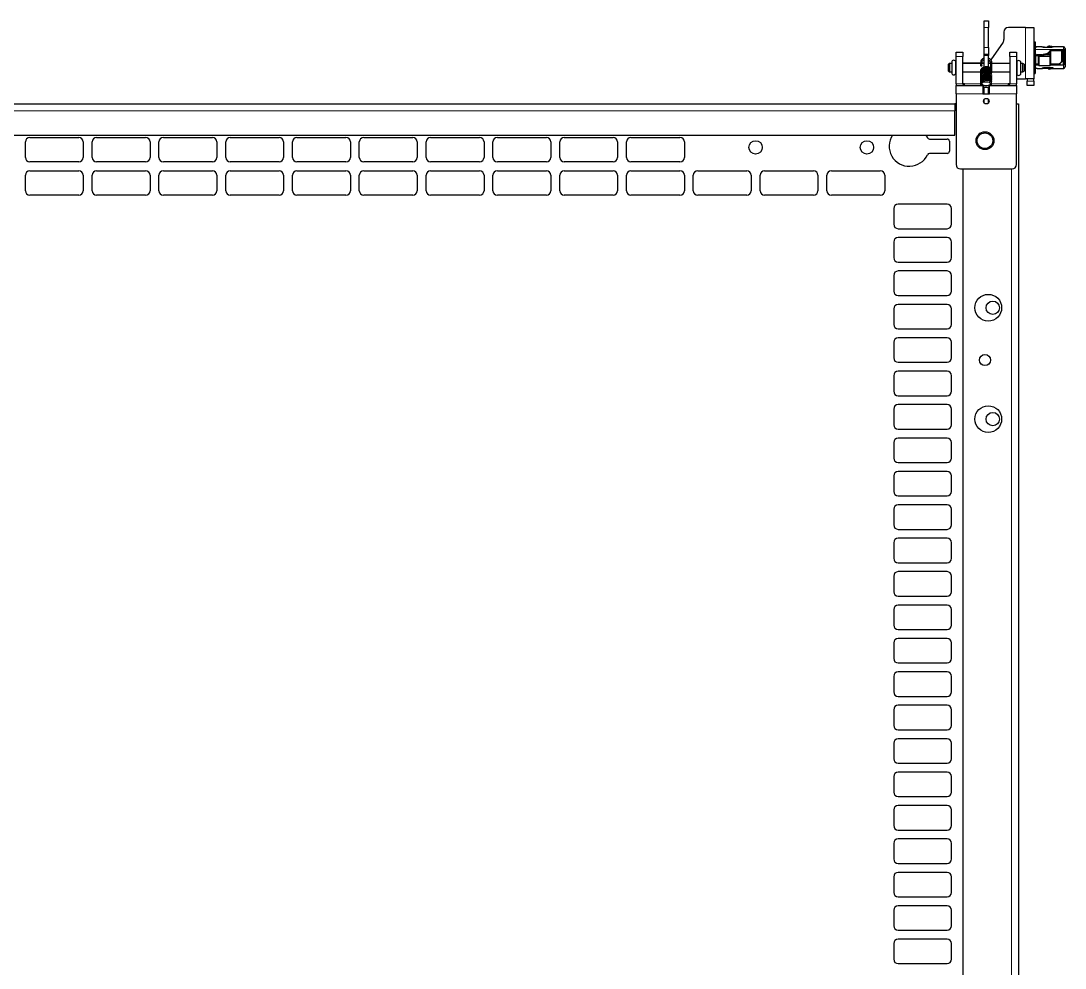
# Model space of a CAD drawing. Header units: millimetres. Extents: x -656 to 1253, y 650 to 1898.
# Drawn here: x 740.5 to 1209.5, y 1357.4 to 1782.7 of the extents above; entities that cross this region are included whole.
import ezdxf

# ---------------------------------------------------------------- set-up
doc = ezdxf.new("R2010")
doc.units = ezdxf.units.MM

msp = doc.modelspace()

# ---------------------------------------------------------------- linework, layer by layer
at = {"color": 7, "linetype": 'Continuous', "lineweight": 25}
for p, q in [((1173.13, 1782.66), (1175.13, 1782.66)), ((1173.13, 1779.66), (1173.13, 1782.66)), ((1175.13, 1782.66), (1175.13, 1779.66)), ((1173.13, 1770.66), (1173.13, 1779.66)), ((1175.13, 1770.66), (1175.13, 1779.66)), ((1182.03, 1777.66), (1182.03, 1774.29)), ((1191.73, 1779.66), (1184.03, 1779.66)), ((1191.73, 1779.66), (1195.53, 1779.66)), ((1195.53, 1779.66), (1195.53, 1756.66)), ((1181.67, 1773.14), (1176.1, 1765.19)), ((1195.53, 1773.26), (1196.03, 1773.26)), ((1195.53, 1773.23), (1196.03, 1773.23)), ((1196.03, 1773.23), (1196.03, 1773.26)), ((1196.03, 1773.23), (1196.03, 1771.43)), ((1160.53, 1768.66), (1163.53, 1768.66)), ((1160.53, 1766.66), (1160.53, 1768.66)), ((1163.53, 1768.66), (1163.53, 1766.66)), ((1173.13, 1767.66), (1173.13, 1770.66)), ((1175.13, 1770.66), (1175.13, 1767.66)), ((1184.73, 1768.66), (1187.73, 1768.66)), ((1184.73, 1766.66), (1184.73, 1768.66)), ((1187.73, 1768.66), (1187.73, 1766.66)), ((1196.03, 1771.43), (1195.53, 1771.43)), ((1196.03, 1770.02), (1195.53, 1770.02)), ((1196.03, 1770.02), (1196.03, 1771.43)), ((1196.03, 1770.02), (1196.03, 1759.18)), ((1196.23, 1769.16), (1196.03, 1769.16)), ((1196.48, 1771.01), (1196.23, 1771.01)), ((1196.48, 1770.99), (1196.23, 1770.99)), ((1196.23, 1767.92), (1196.23, 1769.76)), ((1197, 1771.01), (1196.5, 1771.01)), ((1199.13, 1771.01), (1197, 1771.01)), ((1199.16, 1771.01), (1199.13, 1771.01)), ((1199.13, 1771.01), (1199.13, 1771)), ((1199.13, 1771), (1199.16, 1771)), ((1200.33, 1770.9), (1201.52, 1770.9)), ((1200.33, 1770.79), (1203.63, 1770.79)), ((1202.07, 1768.42), (1203.23, 1769.76)), ((1203.23, 1769.39), (1202.07, 1768.05)), ((1202.81, 1767.52), (1202.81, 1768.91)), ((1202.93, 1769.07), (1202.93, 1767.35)), ((1208.03, 1769.16), (1203.03, 1769.16)), ((1203.19, 1771.16), (1203.04, 1771.18)), ((1203.23, 1769.39), (1203.23, 1769.76)), ((1203.23, 1769.76), (1208.83, 1769.76)), ((1208.83, 1769.39), (1203.23, 1769.39)), ((1208.83, 1771.01), (1204.13, 1771.01)), ((1204.13, 1770.98), (1204.13, 1771.01)), ((1204.13, 1770.98), (1204.13, 1770.92)), ((1208.53, 1768.66), (1208.03, 1769.16)), ((1208.03, 1764.52), (1208.03, 1769.16)), ((1208.53, 1768.66), (1208.53, 1764.86)), ((1208.83, 1768.79), (1208.83, 1768.18)), ((1209.03, 1769.96), (1209.53, 1769.96)), ((1209.03, 1765.8), (1209.03, 1769.96)), ((1209.53, 1770.31), (1209.53, 1769.96)), ((1209.53, 1769.96), (1209.53, 1765.8)), ((1157.58, 1763.56), (1157.08, 1763.27)), ((1158.59, 1763.56), (1157.58, 1763.56)), ((1157.58, 1763.56), (1157.58, 1759.76)), ((1158.59, 1764.07), (1158.59, 1759.37)), ((1160.49, 1759.37), (1160.49, 1764.07)), ((1160.53, 1763.56), (1160.49, 1763.56)), ((1160.53, 1754.46), (1160.53, 1766.66)), ((1163.53, 1754.46), (1163.53, 1766.66)), ((1171.6, 1763.66), (1163.53, 1763.66)), ((1171.6, 1763.56), (1163.53, 1763.56)), ((1171.6, 1764.14), (1171.59, 1762.57)), ((1172.19, 1762.56), (1172.2, 1764.13)), ((1173.13, 1763.66), (1172.2, 1763.66)), ((1173.13, 1763.56), (1172.2, 1763.56)), ((1173.13, 1767.66), (1175.13, 1767.66)), ((1173.13, 1767.16), (1173.13, 1767.66)), ((1173.13, 1761.9), (1173.13, 1767.16)), ((1175.13, 1767.66), (1175.13, 1767.16)), ((1175.13, 1761.94), (1175.13, 1767.16)), ((1175.99, 1763.56), (1175.13, 1763.56)), ((1175.74, 1764.68), (1175.62, 1764.51)), ((1176, 1764), (1175.98, 1761.49)), ((1176.57, 1760.61), (1176.6, 1763.99)), ((1184.73, 1763.56), (1176.59, 1763.56)), ((1184.73, 1766.66), (1184.73, 1754.46)), ((1187.73, 1766.66), (1187.73, 1754.46)), ((1187.78, 1763.56), (1187.73, 1763.56)), ((1187.78, 1763.86), (1187.78, 1759.16)), ((1189.68, 1759.16), (1189.68, 1763.86)), ((1190.58, 1763.56), (1189.68, 1763.56)), ((1191.08, 1763.27), (1190.58, 1763.56)), ((1190.58, 1759.76), (1190.58, 1763.56)), ((1196.03, 1767.08), (1196.33, 1767.1)), ((1196.23, 1767.55), (1196.23, 1767.92)), ((1196.5, 1767.17), (1196.33, 1767.13)), ((1196.33, 1763.25), (1196.33, 1767.13)), ((1199.13, 1767.42), (1196.98, 1767.42)), ((1196.98, 1767.05), (1197.53, 1767.05)), ((1197.53, 1767.06), (1197.73, 1767.16)), ((1197.53, 1766.78), (1197.53, 1767.06)), ((1197.53, 1766.78), (1197.73, 1766.87)), ((1197.53, 1762.8), (1197.53, 1766.78)), ((1197.73, 1767.16), (1197.73, 1766.87)), ((1197.73, 1767.16), (1199.13, 1767.16)), ((1197.73, 1766.87), (1197.73, 1762.67)), ((1197.73, 1766.87), (1202.81, 1766.87)), ((1199.32, 1767.17), (1200.16, 1767.22)), ((1201.22, 1767.52), (1202.81, 1767.52)), ((1202.81, 1766.87), (1202.81, 1767.52)), ((1202.81, 1767.52), (1202.93, 1767.35)), ((1202.81, 1762.67), (1202.81, 1766.87)), ((1202.81, 1766.87), (1202.93, 1766.71)), ((1202.93, 1767.35), (1202.93, 1766.71)), ((1202.93, 1766.71), (1202.93, 1762.89)), ((1208.83, 1767.43), (1208.33, 1767.43)), ((1208.33, 1764.88), (1208.33, 1764.74)), ((1208.83, 1764.88), (1208.33, 1764.88)), ((1208.33, 1764.74), (1208.83, 1764.74)), ((1208.83, 1764.74), (1208.83, 1764.88)), ((1208.83, 1763.25), (1208.83, 1763.9)), ((1209.03, 1765.8), (1209.53, 1765.8)), ((1209.03, 1765), (1209.03, 1765.8)), ((1209.03, 1765), (1209.53, 1765)), ((1209.03, 1763.38), (1209.03, 1765)), ((1209.53, 1765.8), (1209.53, 1765)), ((1209.53, 1765), (1209.53, 1763.38)), ((1157.08, 1760.05), (1157.08, 1763.27)), ((1157.08, 1760.05), (1157.58, 1759.76)), ((1157.58, 1759.76), (1158.59, 1759.76)), ((1160.49, 1759.76), (1160.53, 1759.76)), ((1163.53, 1759.76), (1171.61, 1759.76)), ((1176.53, 1758.72), (1176.53, 1759.29)), ((1176.59, 1760.42), (1176.54, 1760.83)), ((1176.54, 1759.76), (1184.73, 1759.76)), ((1176.58, 1760.36), (1176.59, 1760.42)), ((1187.73, 1759.76), (1187.78, 1759.76)), ((1189.68, 1759.76), (1190.58, 1759.76)), ((1190.58, 1759.76), (1191.08, 1760.05)), ((1191.08, 1763.27), (1191.08, 1760.05)), ((1195.53, 1759.18), (1196.03, 1759.18)), ((1195.53, 1759.08), (1196.03, 1759.08)), ((1195.53, 1759.06), (1196.03, 1759.06)), ((1196.03, 1759.18), (1196.03, 1759.08)), ((1196.03, 1759.08), (1196.03, 1759.06)), ((1197.53, 1763.25), (1196.23, 1763.25)), ((1196.23, 1762.91), (1197.53, 1762.91)), ((1196.48, 1761.39), (1196.23, 1761.39)), ((1196.48, 1761.32), (1196.23, 1761.32)), ((1196.48, 1761.31), (1196.23, 1761.31)), ((1197, 1761.31), (1199.13, 1761.31)), ((1197.03, 1761.32), (1197.03, 1761.31)), ((1197.53, 1762.8), (1197.73, 1762.67)), ((1197.73, 1762.67), (1202.81, 1762.67)), ((1199.13, 1761.36), (1199.13, 1761.31)), ((1200.33, 1761.69), (1203.63, 1761.69)), ((1200.33, 1761.52), (1201.36, 1761.52)), ((1200.33, 1761.42), (1201.53, 1761.42)), ((1201.24, 1761.69), (1201.2, 1761.63)), ((1201.2, 1761.63), (1201.2, 1761.63)), ((1202.06, 1761.13), (1201.6, 1761.38)), ((1202.81, 1762.67), (1202.93, 1762.89)), ((1206.83, 1763.25), (1202.93, 1763.25)), ((1202.93, 1762.91), (1206.83, 1762.91)), ((1204.13, 1761.52), (1204.13, 1761.42)), ((1204.13, 1761.31), (1204.13, 1761.42)), ((1204.13, 1761.31), (1208.83, 1761.31)), ((1206.83, 1763.25), (1206.83, 1762.91)), ((1206.83, 1762.91), (1208.83, 1762.91)), ((1209.53, 1763.38), (1209.03, 1763.38)), ((1209.53, 1763.38), (1209.53, 1762.01)), ((1164.33, 1754.46), (1163.53, 1754.46)), ((1164.33, 1753.66), (1164.33, 1754.46)), ((1171.64, 1754.68), (1171.53, 1754.27)), ((1171.53, 1754.27), (1171.53, 1754.21)), ((1172.13, 1754.23), (1172.19, 1754.44)), ((1172.13, 1754.17), (1172.13, 1754.23)), ((1172.36, 1757.79), (1172.23, 1757.98)), ((1183.93, 1754.46), (1183.93, 1753.66)), ((1184.73, 1754.46), (1183.93, 1754.46)), ((1187.73, 1756.66), (1191.73, 1756.66)), ((1195.53, 1756.66), (1191.73, 1756.66)), ((1192.53, 1756.66), (1192.53, 1755.66)), ((1192.53, 1753.66), (1192.53, 1755.66)), ((1195.53, 1755.66), (1195.53, 1756.66)), ((1195.53, 1755.66), (1195.53, 1753.66)), ((1160.53, 1753.66), (1172.63, 1753.66)), ((1160.53, 1749.86), (1160.53, 1753.66)), ((1160.53, 1749.86), (1160.53, 1718.16)), ((1172.63, 1753.66), (1172.63, 1749.86)), ((1173.13, 1750.66), (1172.63, 1750.66)), ((1172.63, 1749.86), (1175.63, 1749.86)), ((1173.13, 1749.86), (1173.13, 1753.04)), ((1175.13, 1749.86), (1175.13, 1753.02)), ((1175.63, 1750.66), (1175.13, 1750.66)), ((1175.63, 1753.66), (1187.73, 1753.66)), ((1175.63, 1749.86), (1175.63, 1753.66)), ((1187.73, 1753.66), (1187.73, 1749.86)), ((1187.73, 1718.16), (1187.73, 1749.86)), ((1195.53, 1753.66), (1192.53, 1753.66)), ((531.03, 1745.37), (1160.03, 1745.37)), ((1160.03, 1745.37), (1160.03, 1742.27)), ((1160.53, 1745.36), (1160.03, 1745.36)), ((1173.13, 1745.86), (1173.13, 1747.36)), ((1175.13, 1745.86), (1175.13, 1747.36)), ((1187.73, 1745.36), (1188.53, 1745.36)), ((1188.53, 1745.36), (1188.53, 862.36)), ((1160.03, 1731.37), (1160.03, 1742.27)), ((531.03, 1731.37), (1160.03, 1731.37)), ((1147.01, 1731.37), (1147.67, 1730.19)), ((742.53, 1721.36), (742.53, 1728.36)), ((744.53, 1730.36), (766.53, 1730.36)), ((768.53, 1728.36), (768.53, 1721.36)), ((772.53, 1721.36), (772.53, 1728.36)), ((774.53, 1730.36), (796.53, 1730.36)), ((798.53, 1728.36), (798.53, 1721.36)), ((802.53, 1721.36), (802.53, 1728.36)), ((804.53, 1730.36), (826.53, 1730.36)), ((828.53, 1728.36), (828.53, 1721.36)), ((832.53, 1721.36), (832.53, 1728.36)), ((834.53, 1730.36), (856.53, 1730.36)), ((858.53, 1728.36), (858.53, 1721.36)), ((862.53, 1721.36), (862.53, 1728.36)), ((864.53, 1730.36), (886.53, 1730.36)), ((888.53, 1728.36), (888.53, 1721.36)), ((892.53, 1721.36), (892.53, 1728.36)), ((894.53, 1730.36), (916.53, 1730.36)), ((918.53, 1728.36), (918.53, 1721.36)), ((922.53, 1721.36), (922.53, 1728.36)), ((924.53, 1730.36), (946.53, 1730.36)), ((948.53, 1728.36), (948.53, 1721.36)), ((952.53, 1721.36), (952.53, 1728.36)), ((954.53, 1730.36), (976.53, 1730.36)), ((978.53, 1728.36), (978.53, 1721.36)), ((982.53, 1721.36), (982.53, 1728.36)), ((984.53, 1730.36), (1006.53, 1730.36)), ((1008.53, 1728.36), (1008.53, 1721.36)), ((1012.53, 1721.36), (1012.53, 1728.36)), ((1014.53, 1730.36), (1036.53, 1730.36)), ((1038.53, 1728.36), (1038.53, 1721.36)), ((1148.58, 1729.62), (1156.53, 1729.62)), ((1157.53, 1728.62), (1157.53, 1724.12)), ((1156.53, 1723.12), (1148.58, 1723.12)), ((766.53, 1719.36), (744.53, 1719.36)), ((796.53, 1719.36), (774.53, 1719.36)), ((826.53, 1719.36), (804.53, 1719.36)), ((856.53, 1719.36), (834.53, 1719.36)), ((886.53, 1719.36), (864.53, 1719.36)), ((916.53, 1719.36), (894.53, 1719.36)), ((946.53, 1719.36), (924.53, 1719.36)), ((976.53, 1719.36), (954.53, 1719.36)), ((1006.53, 1719.36), (984.53, 1719.36)), ((1036.53, 1719.36), (1014.53, 1719.36)), ((742.53, 1706.36), (742.53, 1713.36)), ((744.53, 1715.36), (766.53, 1715.36)), ((768.53, 1713.36), (768.53, 1706.36)), ((772.53, 1706.36), (772.53, 1713.36)), ((774.53, 1715.36), (796.53, 1715.36)), ((798.53, 1713.36), (798.53, 1706.36)), ((802.53, 1706.36), (802.53, 1713.36)), ((804.53, 1715.36), (826.53, 1715.36)), ((828.53, 1713.36), (828.53, 1706.36)), ((832.53, 1706.36), (832.53, 1713.36)), ((834.53, 1715.36), (856.53, 1715.36)), ((858.53, 1713.36), (858.53, 1706.36)), ((862.53, 1706.36), (862.53, 1713.36)), ((864.53, 1715.36), (886.53, 1715.36)), ((888.53, 1713.36), (888.53, 1706.36)), ((892.53, 1706.36), (892.53, 1713.36)), ((894.53, 1715.36), (916.53, 1715.36)), ((918.53, 1713.36), (918.53, 1706.36)), ((922.53, 1706.36), (922.53, 1713.36)), ((924.53, 1715.36), (946.53, 1715.36)), ((948.53, 1713.36), (948.53, 1706.36)), ((952.53, 1706.36), (952.53, 1713.36)), ((954.53, 1715.36), (976.53, 1715.36)), ((978.53, 1713.36), (978.53, 1706.36)), ((982.53, 1706.36), (982.53, 1713.36)), ((984.53, 1715.36), (1006.53, 1715.36)), ((1008.53, 1713.36), (1008.53, 1706.36)), ((1012.53, 1706.36), (1012.53, 1713.36)), ((1014.53, 1715.36), (1036.53, 1715.36)), ((1038.53, 1713.36), (1038.53, 1706.36)), ((1042.53, 1706.36), (1042.53, 1713.36)), ((1044.53, 1715.36), (1066.53, 1715.36)), ((1068.53, 1713.36), (1068.53, 1706.36)), ((1072.53, 1706.36), (1072.53, 1713.36)), ((1074.53, 1715.36), (1096.53, 1715.36)), ((1098.53, 1713.36), (1098.53, 1706.36)), ((1102.53, 1706.36), (1102.53, 1713.36)), ((1104.53, 1715.36), (1126.53, 1715.36)), ((1128.53, 1713.36), (1128.53, 1706.36)), ((1162.53, 1716.16), (1185.73, 1716.16)), ((1163.53, 1716.16), (1163.53, 862.36)), ((766.53, 1704.36), (744.53, 1704.36)), ((796.53, 1704.36), (774.53, 1704.36)), ((826.53, 1704.36), (804.53, 1704.36)), ((856.53, 1704.36), (834.53, 1704.36)), ((886.53, 1704.36), (864.53, 1704.36)), ((916.53, 1704.36), (894.53, 1704.36)), ((946.53, 1704.36), (924.53, 1704.36)), ((976.53, 1704.36), (954.53, 1704.36)), ((1006.53, 1704.36), (984.53, 1704.36)), ((1036.53, 1704.36), (1014.53, 1704.36)), ((1066.53, 1704.36), (1044.53, 1704.36)), ((1096.53, 1704.36), (1074.53, 1704.36)), ((1126.53, 1704.36), (1104.53, 1704.36)), ((1132.53, 1698.36), (1132.53, 1691.36)), ((1156.53, 1700.36), (1134.53, 1700.36)), ((1158.53, 1691.36), (1158.53, 1698.36)), ((1134.53, 1689.36), (1156.53, 1689.36)), ((1156.53, 1685.36), (1134.53, 1685.36)), ((1132.53, 1683.36), (1132.53, 1676.36)), ((1158.53, 1676.36), (1158.53, 1683.36)), ((1134.53, 1674.36), (1156.53, 1674.36)), ((1156.53, 1670.36), (1134.53, 1670.36)), ((1132.53, 1668.36), (1132.53, 1661.36)), ((1158.53, 1661.36), (1158.53, 1668.36)), ((1134.53, 1659.36), (1156.53, 1659.36)), ((1132.53, 1653.36), (1132.53, 1646.36)), ((1156.53, 1655.36), (1134.53, 1655.36)), ((1158.53, 1646.36), (1158.53, 1653.36)), ((1134.53, 1644.36), (1156.53, 1644.36)), ((1132.53, 1638.36), (1132.53, 1631.36)), ((1156.53, 1640.36), (1134.53, 1640.36)), ((1158.53, 1631.36), (1158.53, 1638.36)), ((1134.53, 1629.36), (1156.53, 1629.36)), ((1132.53, 1623.36), (1132.53, 1616.36)), ((1156.53, 1625.36), (1134.53, 1625.36)), ((1158.53, 1616.36), (1158.53, 1623.36)), ((1134.53, 1614.36), (1156.53, 1614.36)), ((1156.53, 1610.36), (1134.53, 1610.36)), ((1132.53, 1608.36), (1132.53, 1601.36)), ((1158.53, 1601.36), (1158.53, 1608.36)), ((1134.53, 1599.36), (1156.53, 1599.36)), ((1156.53, 1595.36), (1134.53, 1595.36)), ((1132.53, 1593.36), (1132.53, 1586.36)), ((1158.53, 1586.36), (1158.53, 1593.36)), ((1134.53, 1584.36), (1156.53, 1584.36)), ((1132.53, 1578.36), (1132.53, 1571.36)), ((1156.53, 1580.36), (1134.53, 1580.36)), ((1158.53, 1571.36), (1158.53, 1578.36)), ((1134.53, 1569.36), (1156.53, 1569.36)), ((1132.53, 1563.36), (1132.53, 1556.36)), ((1156.53, 1565.36), (1134.53, 1565.36)), ((1158.53, 1556.36), (1158.53, 1563.36)), ((1134.53, 1554.36), (1156.53, 1554.36)), ((1132.53, 1548.36), (1132.53, 1541.36)), ((1156.53, 1550.36), (1134.53, 1550.36)), ((1158.53, 1541.36), (1158.53, 1548.36)), ((1134.53, 1539.36), (1156.53, 1539.36)), ((1156.53, 1535.36), (1134.53, 1535.36)), ((1132.53, 1533.36), (1132.53, 1526.36)), ((1158.53, 1526.36), (1158.53, 1533.36)), ((1134.53, 1524.36), (1156.53, 1524.36)), ((1156.53, 1520.36), (1134.53, 1520.36)), ((1132.53, 1518.36), (1132.53, 1511.36)), ((1158.53, 1511.36), (1158.53, 1518.36)), ((1134.53, 1509.36), (1156.53, 1509.36)), ((1132.53, 1503.36), (1132.53, 1496.36)), ((1156.53, 1505.36), (1134.53, 1505.36)), ((1158.53, 1496.36), (1158.53, 1503.36)), ((1134.53, 1494.36), (1156.53, 1494.36)), ((1132.53, 1488.36), (1132.53, 1481.36)), ((1156.53, 1490.36), (1134.53, 1490.36)), ((1158.53, 1481.36), (1158.53, 1488.36)), ((1134.53, 1479.36), (1156.53, 1479.36)), ((1132.53, 1473.36), (1132.53, 1466.36)), ((1156.53, 1475.36), (1134.53, 1475.36)), ((1158.53, 1466.36), (1158.53, 1473.36)), ((1134.53, 1464.36), (1156.53, 1464.36)), ((1156.53, 1460.36), (1134.53, 1460.36)), ((1132.53, 1458.36), (1132.53, 1451.36)), ((1158.53, 1451.36), (1158.53, 1458.36)), ((1134.53, 1449.36), (1156.53, 1449.36)), ((1156.53, 1445.36), (1134.53, 1445.36)), ((1132.53, 1443.36), (1132.53, 1436.36)), ((1158.53, 1436.36), (1158.53, 1443.36)), ((1134.53, 1434.36), (1156.53, 1434.36)), ((1132.53, 1428.36), (1132.53, 1421.36)), ((1156.53, 1430.36), (1134.53, 1430.36)), ((1158.53, 1421.36), (1158.53, 1428.36)), ((1134.53, 1419.36), (1156.53, 1419.36)), ((1132.53, 1413.36), (1132.53, 1406.36)), ((1156.53, 1415.36), (1134.53, 1415.36)), ((1158.53, 1406.36), (1158.53, 1413.36)), ((1134.53, 1404.36), (1156.53, 1404.36)), ((1132.53, 1398.36), (1132.53, 1391.36)), ((1156.53, 1400.36), (1134.53, 1400.36)), ((1158.53, 1391.36), (1158.53, 1398.36)), ((1134.53, 1389.36), (1156.53, 1389.36)), ((1156.53, 1385.36), (1134.53, 1385.36)), ((1132.53, 1383.36), (1132.53, 1376.36)), ((1158.53, 1376.36), (1158.53, 1383.36)), ((1134.53, 1374.36), (1156.53, 1374.36)), ((1156.53, 1370.36), (1134.53, 1370.36)), ((1132.53, 1368.36), (1132.53, 1361.36)), ((1158.53, 1361.36), (1158.53, 1368.36)), ((1134.53, 1359.36), (1156.53, 1359.36))]:
    msp.add_line(p, q, dxfattribs=at)
at = {"color": 8, "linetype": 'Continuous', "lineweight": 18}
for p, q in [((1175.13, 1779.66), (1173.13, 1779.66)), ((1191.73, 1779.66), (1191.73, 1756.66)), ((1173.13, 1770.66), (1175.13, 1770.66)), ((1196.23, 1770.99), (1196.23, 1769.76)), ((1196.23, 1769.76), (1203.23, 1769.76)), ((1196.48, 1770.99), (1196.48, 1771.01)), ((1200.33, 1770.9), (1200.33, 1770.79)), ((1201.6, 1770.94), (1201.68, 1770.79)), ((1202.07, 1768.05), (1202.07, 1768.42)), ((1208.83, 1769.07), (1208.12, 1769.07)), ((1208.83, 1769.76), (1208.83, 1771.01)), ((1208.83, 1769.07), (1208.83, 1769.39)), ((1163.53, 1766.66), (1160.53, 1766.66)), ((1175.13, 1767.16), (1173.13, 1767.16)), ((1187.73, 1766.66), (1184.73, 1766.66)), ((1196.98, 1767.42), (1196.98, 1767.05)), ((1199.13, 1767.16), (1199.13, 1767.42)), ((1199.32, 1767.43), (1199.32, 1767.17)), ((1176.09, 1760.27), (1176.13, 1760.24)), ((1196.23, 1762.91), (1196.23, 1761.39)), ((1196.23, 1761.32), (1196.23, 1761.31)), ((1196.48, 1761.32), (1196.48, 1761.39)), ((1200.33, 1761.69), (1200.33, 1761.52)), ((1208.83, 1761.31), (1208.83, 1762.91)), ((1163.53, 1754.46), (1160.53, 1754.46)), ((1171.56, 1754.46), (1164.33, 1754.46)), ((1183.93, 1754.46), (1176.53, 1754.46)), ((1184.73, 1754.46), (1187.73, 1754.46)), ((1192.53, 1755.66), (1195.53, 1755.66)), ((1172.63, 1749.86), (1160.53, 1749.86)), ((1171.82, 1753.67), (1171.92, 1753.66)), ((1187.73, 1749.86), (1175.63, 1749.86)), ((531.03, 1742.27), (1160.03, 1742.27)), ((1185.43, 1716.16), (1185.43, 862.36))]:
    msp.add_line(p, q, dxfattribs=at)
at = {"color": 7, "linetype": 'Continuous', "lineweight": 25, "flags": 128}
for points in [[(1196.03, 1769.41), (1196.09, 1769.4), (1196.23, 1769.39)], [(1208.83, 1769.76), (1208.96, 1769.75), (1209.03, 1769.74)], [(1209.03, 1768.67), (1209.02, 1768.69), (1209.01, 1768.72), (1208.99, 1768.74), (1208.97, 1768.76), (1208.94, 1768.77), (1208.9, 1768.78), (1208.87, 1768.79), (1208.83, 1768.79)], [(1209.03, 1763.64), (1209.02, 1763.62), (1209.01, 1763.6), (1208.99, 1763.58), (1208.97, 1763.56), (1208.94, 1763.54), (1208.9, 1763.53), (1208.87, 1763.52), (1208.83, 1763.52)], [(1171.9, 1762.75), (1172.02, 1762.74), (1172.11, 1762.69), (1172.17, 1762.63), (1172.19, 1762.56), (1172.16, 1762.49), (1172.09, 1762.43), (1171.99, 1762.39), (1171.88, 1762.38), (1171.76, 1762.4), (1171.67, 1762.44), (1171.61, 1762.51), (1171.59, 1762.58), (1171.62, 1762.65), (1171.69, 1762.71), (1171.79, 1762.74), (1171.9, 1762.75)], [(1196.03, 1763.23), (1196.09, 1763.24), (1196.23, 1763.25)], [(1160.53, 1754.46), (1160.6, 1753.72), (1160.61, 1753.66)], [(1176.47, 1755.16), (1176.54, 1755.49), (1176.32, 1756.08), (1175.87, 1756.5), (1175.42, 1756.74), (1174.79, 1756.91), (1173.86, 1756.94), (1173.27, 1756.81), (1172.63, 1756.5), (1172.33, 1756.25), (1172.12, 1755.93), (1172.05, 1755.59), (1172.09, 1755.35), (1172.09, 1755.35)], [(1172.39, 1755.05), (1172.79, 1755.13), (1173.16, 1755.22), (1173.49, 1755.29), (1174.15, 1755.36), (1174.83, 1755.28), (1175.35, 1755.1), (1175.69, 1754.88), (1175.9, 1754.59), (1175.91, 1754.24), (1175.73, 1753.97), (1175.46, 1753.77), (1175, 1753.58), (1174.3, 1753.47), (1173.66, 1753.51), (1173.1, 1753.66), (1172.75, 1753.82), (1172.4, 1754.08), (1172.16, 1754.48), (1172.16, 1754.48)], [(1174.15, 1758.42), (1174.15, 1758.47), (1174.15, 1758.53)], [(1187.64, 1753.66), (1187.65, 1753.72), (1187.73, 1754.46)]]:
    msp.add_lwpolyline(points, dxfattribs=at)
at = {"color": 8, "linetype": 'Continuous', "lineweight": 18, "flags": 128}
for points in [[(1171.6, 1764.14), (1171.6, 1764.15), (1171.63, 1764.22), (1171.7, 1764.27), (1171.8, 1764.31), (1171.92, 1764.32)], [(1171.92, 1764.32), (1172.03, 1764.3), (1172.12, 1764.26), (1172.18, 1764.2), (1172.2, 1764.13)], [(1176.31, 1764.18), (1176.2, 1764.17), (1176.1, 1764.13), (1176.03, 1764.07), (1176, 1764), (1176, 1764)], [(1176.6, 1763.99), (1176.58, 1764.05), (1176.52, 1764.12), (1176.43, 1764.16), (1176.31, 1764.18)], [(1171.67, 1753.66), (1171.7, 1753.66), (1171.82, 1753.67)]]:
    msp.add_lwpolyline(points, dxfattribs=at)
at = {"color": 7, "linetype": 'Continuous', "lineweight": 25}
for centre, radius in [((1174.13, 1746.61), 1.25), ((1173.53, 1728.86), 4), ((1173.53, 1728.86), 3.5), ((1070.53, 1725.87), 3), ((1120.53, 1725.87), 3), ((1175.03, 1653.86), 6), ((1177.03, 1653.86), 3), ((1173.53, 1630.36), 2.5), ((1175.03, 1603.86), 6), ((1177.03, 1603.86), 3)]:
    msp.add_circle(centre, radius, dxfattribs=at)
for centre, radius, start, end in [((1184.03, 1777.66), 2, 90, 180), ((1180.03, 1774.29), 2, 325.008, 0), ((1196.23, 1771.21), 0.2, 180.0002, 270.0002), ((1196.23, 1771.19), 0.2, 180.0893, 270.0891), ((1196.21, 1769.94), 0.18, 189.6369, 277.1443), ((1208.83, 1770.31), 0.7, 0, 90), ((1208.85, 1769.21), 0.18, 9.6369, 97.1443), ((1208.86, 1768.89), 0.177, 13.4486, 98.9562), ((1159.54, 1764.07), 0.95, 0, 180), ((1173.99, 1765.66), 2, 304.796, 325.008), ((1188.73, 1763.86), 0.95, 0, 180), ((1196.87, 1768.07), 0.665, 193.4486, 278.9562), ((1196.87, 1767.7), 0.665, 193.4486, 278.9562), ((1199.13, 1768.52), 1.1, 269.9618, 280.1433), ((1159.54, 1759.37), 0.95, 180, 0), ((1188.73, 1759.16), 0.95, 180, 0), ((1196.2, 1762.74), 0.177, 81.0438, 166.5514), ((1196.23, 1761.19), 0.198, 89.5221, 179.514), ((1196.23, 1761.12), 0.2, 89.9109, 179.9107), ((1196.23, 1761.11), 0.2, 89.9998, 179.9998), ((1208.86, 1763.42), 0.177, 261.0438, 346.5514), ((1208.92, 1763.52), 0.62, 261.0438, 346.5514), ((1208.83, 1762.01), 0.7, 270, 0), ((1164.33, 1754.46), 0.8, 180, 270), ((1183.93, 1754.46), 0.8, 270, 0), ((1139.53, 1726.37), 9, 146.251, 334.8493), ((744.53, 1728.36), 2, 90, 180), ((766.53, 1728.36), 2, 0, 90), ((774.53, 1728.36), 2, 90, 180), ((796.53, 1728.36), 2, 0, 90), ((804.53, 1728.36), 2, 90, 180), ((826.53, 1728.36), 2, 0, 90), ((834.53, 1728.36), 2, 90, 180), ((856.53, 1728.36), 2, 0, 90), ((864.53, 1728.36), 2, 90, 180), ((886.53, 1728.36), 2, 0, 90), ((894.53, 1728.36), 2, 90, 180), ((916.53, 1728.36), 2, 0, 90), ((924.53, 1728.36), 2, 90, 180), ((946.53, 1728.36), 2, 0, 90), ((954.53, 1728.36), 2, 90, 180), ((976.53, 1728.36), 2, 0, 90), ((984.53, 1728.36), 2, 90, 180), ((1006.53, 1728.36), 2, 0, 90), ((1014.53, 1728.36), 2, 90, 180), ((1036.53, 1728.36), 2, 0, 90), ((1148.58, 1730.62), 1, 205.1507, 270), ((1156.53, 1728.62), 1, 0, 90), ((744.53, 1721.36), 2, 180, 270), ((766.53, 1721.36), 2, 270, 0), ((774.53, 1721.36), 2, 180, 270), ((796.53, 1721.36), 2, 270, 0), ((804.53, 1721.36), 2, 180, 270), ((826.53, 1721.36), 2, 270, 0), ((834.53, 1721.36), 2, 180, 270), ((856.53, 1721.36), 2, 270, 0), ((864.53, 1721.36), 2, 180, 270), ((886.53, 1721.36), 2, 270, 0), ((894.53, 1721.36), 2, 180, 270), ((916.53, 1721.36), 2, 270, 0), ((924.53, 1721.36), 2, 180, 270), ((946.53, 1721.36), 2, 270, 0), ((954.53, 1721.36), 2, 180, 270), ((976.53, 1721.36), 2, 270, 0), ((984.53, 1721.36), 2, 180, 270), ((1006.53, 1721.36), 2, 270, 0), ((1014.53, 1721.36), 2, 180, 270), ((1036.53, 1721.36), 2, 270, 0), ((1148.58, 1722.12), 1, 90, 154.8493), ((1156.53, 1724.12), 1, 270, 0), ((1162.53, 1718.16), 2, 180, 270), ((1185.73, 1718.16), 2, 270, 360), ((744.53, 1713.36), 2, 90, 180), ((766.53, 1713.36), 2, 360, 90), ((774.53, 1713.36), 2, 90, 180), ((796.53, 1713.36), 2, 0, 90), ((804.53, 1713.36), 2, 90, 180), ((826.53, 1713.36), 2, 0, 90), ((834.53, 1713.36), 2, 90, 180), ((856.53, 1713.36), 2, 0, 90), ((864.53, 1713.36), 2, 90, 180), ((886.53, 1713.36), 2, 0, 90), ((894.53, 1713.36), 2, 90, 180), ((916.53, 1713.36), 2, 0, 90), ((924.53, 1713.36), 2, 90, 180), ((946.53, 1713.36), 2, 0, 90), ((954.53, 1713.36), 2, 90, 180), ((976.53, 1713.36), 2, 0, 90), ((984.53, 1713.36), 2, 90, 180), ((1006.53, 1713.36), 2, 0, 90), ((1014.53, 1713.36), 2, 90, 180), ((1036.53, 1713.36), 2, 0, 90), ((1044.53, 1713.36), 2, 90, 180), ((1066.53, 1713.36), 2, 0, 90), ((1074.53, 1713.36), 2, 90, 180), ((1096.53, 1713.36), 2, 0, 90), ((1104.53, 1713.36), 2, 90, 180), ((1126.53, 1713.36), 2, 0, 90), ((744.53, 1706.36), 2, 180, 270), ((766.53, 1706.36), 2, 270, 0), ((774.53, 1706.36), 2, 180, 270), ((796.53, 1706.36), 2, 270, 0), ((804.53, 1706.36), 2, 180, 270), ((826.53, 1706.36), 2, 270, 0), ((834.53, 1706.36), 2, 180, 270), ((856.53, 1706.36), 2, 270, 0), ((864.53, 1706.36), 2, 180, 270), ((886.53, 1706.36), 2, 270, 0), ((894.53, 1706.36), 2, 180, 270), ((916.53, 1706.36), 2, 270, 0), ((924.53, 1706.36), 2, 180, 270), ((946.53, 1706.36), 2, 270, 0), ((954.53, 1706.36), 2, 180, 270), ((976.53, 1706.36), 2, 270, 0), ((984.53, 1706.36), 2, 180, 270), ((1006.53, 1706.36), 2, 270, 0), ((1014.53, 1706.36), 2, 180, 270), ((1036.53, 1706.36), 2, 270, 0), ((1044.53, 1706.36), 2, 180, 270), ((1066.53, 1706.36), 2, 270, 0), ((1074.53, 1706.36), 2, 180, 270), ((1096.53, 1706.36), 2, 270, 0), ((1104.53, 1706.36), 2, 180, 270), ((1126.53, 1706.36), 2, 270, 0), ((1134.53, 1698.36), 2, 90, 180), ((1156.53, 1698.36), 2, 0, 90), ((1134.53, 1691.36), 2, 180, 270), ((1156.53, 1691.36), 2, 270, 0), ((1134.53, 1683.36), 2, 90, 180), ((1156.53, 1683.36), 2, 0, 90), ((1134.53, 1676.36), 2, 180, 270), ((1156.53, 1676.36), 2, 270, 0), ((1134.53, 1668.36), 2, 90, 180), ((1156.53, 1668.36), 2, 0, 90), ((1134.53, 1661.36), 2, 180, 270), ((1156.53, 1661.36), 2, 270, 0), ((1134.53, 1653.36), 2, 90, 180), ((1156.53, 1653.36), 2, 0, 90), ((1134.53, 1646.36), 2, 180, 270), ((1156.53, 1646.36), 2, 270, 0), ((1134.53, 1638.36), 2, 90, 180), ((1156.53, 1638.36), 2, 0, 90), ((1134.53, 1631.36), 2, 180, 270), ((1156.53, 1631.36), 2, 270, 0), ((1134.53, 1623.36), 2, 90, 180), ((1156.53, 1623.36), 2, 0, 90), ((1134.53, 1616.36), 2, 180, 270), ((1156.53, 1616.36), 2, 270, 0), ((1134.53, 1608.36), 2, 90, 180), ((1156.53, 1608.36), 2, 0, 90), ((1134.53, 1601.36), 2, 180, 270), ((1156.53, 1601.36), 2, 270, 0), ((1134.53, 1593.36), 2, 90, 180), ((1156.53, 1593.36), 2, 0, 90), ((1134.53, 1586.36), 2, 180, 270), ((1156.53, 1586.36), 2, 270, 0), ((1134.53, 1578.36), 2, 90, 180), ((1156.53, 1578.36), 2, 0, 90), ((1134.53, 1571.36), 2, 180, 270), ((1156.53, 1571.36), 2, 270, 0), ((1134.53, 1563.36), 2, 90, 180), ((1156.53, 1563.36), 2, 0, 90), ((1134.53, 1556.36), 2, 180, 270), ((1156.53, 1556.36), 2, 270, 0), ((1134.53, 1548.36), 2, 90, 180), ((1156.53, 1548.36), 2, 0, 90), ((1134.53, 1541.36), 2, 180, 270), ((1156.53, 1541.36), 2, 270, 0), ((1134.53, 1533.36), 2, 90, 180), ((1156.53, 1533.36), 2, 0, 90), ((1134.53, 1526.36), 2, 180, 270), ((1156.53, 1526.36), 2, 270, 0), ((1134.53, 1518.36), 2, 90, 180), ((1156.53, 1518.36), 2, 0, 90), ((1134.53, 1511.36), 2, 180, 270), ((1156.53, 1511.36), 2, 270, 0), ((1134.53, 1503.36), 2, 90, 180), ((1156.53, 1503.36), 2, 0, 90), ((1134.53, 1496.36), 2, 180, 270), ((1156.53, 1496.36), 2, 270, 0), ((1134.53, 1488.36), 2, 90, 180), ((1156.53, 1488.36), 2, 0, 90), ((1134.53, 1481.36), 2, 180, 270), ((1156.53, 1481.36), 2, 270, 0), ((1134.53, 1473.36), 2, 90, 180), ((1156.53, 1473.36), 2, 0, 90), ((1134.53, 1466.36), 2, 180, 270), ((1156.53, 1466.36), 2, 270, 0), ((1134.53, 1458.36), 2, 90, 180), ((1156.53, 1458.36), 2, 0, 90), ((1134.53, 1451.36), 2, 180, 270), ((1156.53, 1451.36), 2, 270, 0), ((1134.53, 1443.36), 2, 90, 180), ((1156.53, 1443.36), 2, 0, 90), ((1134.53, 1436.36), 2, 180, 270), ((1156.53, 1436.36), 2, 270, 0), ((1134.53, 1428.36), 2, 90, 180), ((1156.53, 1428.36), 2, 0, 90), ((1134.53, 1421.36), 2, 180, 270), ((1156.53, 1421.36), 2, 270, 0), ((1134.53, 1413.36), 2, 90, 180), ((1156.53, 1413.36), 2, 0, 90), ((1134.53, 1406.36), 2, 180, 270), ((1156.53, 1406.36), 2, 270, 0), ((1134.53, 1398.36), 2, 90, 180), ((1156.53, 1398.36), 2, 0, 90), ((1134.53, 1391.36), 2, 180, 270), ((1156.53, 1391.36), 2, 270, 0), ((1134.53, 1383.36), 2, 90, 180), ((1156.53, 1383.36), 2, 0, 90), ((1134.53, 1376.36), 2, 180, 270), ((1156.53, 1376.36), 2, 270, 0), ((1134.53, 1368.36), 2, 90, 180), ((1156.53, 1368.36), 2, 0, 90), ((1134.53, 1361.36), 2, 180, 270), ((1156.53, 1361.36), 2, 270, 0)]:
    msp.add_arc(centre, radius, start, end, dxfattribs=at)
at = {"color": 8, "linetype": 'Continuous', "lineweight": 18}
for centre, radius, start, end in [((1168.47, 1758.9), 5.71, 355.3711, 1.0159), ((1176.36, 1760.45), 0.229, 291.7919, 352.7975), ((1171.81, 1754.29), 0.273, 182.9398, 275.0476), ((1171.8, 1754.23), 0.273, 182.9662, 275.045), ((1171.87, 1754.28), 0.269, 261.9044, 347.8166), ((1171.86, 1754.22), 0.269, 261.8434, 348.5152)]:
    msp.add_arc(centre, radius, start, end, dxfattribs=at)
at = {"color": 7, "linetype": 'Continuous', "lineweight": 25}
msp.add_ellipse((1199.13, 1767.34), major_axis=(0.75, 0), ratio=0.240455, start_param=4.712389, end_param=4.975032, dxfattribs=at)
for points, knots in [([(1196.03, 1768.38), (1196.03, 1768.37), (1196.03, 1768.36), (1196.05, 1768.34), (1196.08, 1768.32), (1196.15, 1768.3), (1196.2, 1768.3), (1196.23, 1768.29)], [0, 0, 0, 0, 0.195302, 0.377541, 0.538909, 0.761383, 1, 1, 1, 1]), ([(1196.48, 1771.01), (1196.54, 1771.01), (1196.66, 1771.01), (1196.8, 1771.01), (1196.86, 1771), (1196.88, 1771)], [0, 0, 0, 0, 0.409579, 0.819164, 1, 1, 1, 1]), ([(1197, 1771.01), (1197, 1771.01), (1196.99, 1771.01), (1196.91, 1771), (1196.78, 1771), (1196.62, 1770.99), (1196.52, 1770.99), (1196.48, 1770.99)], [0, 0, 0, 0, 0.019653, 0.287101, 0.553656, 0.820603, 1, 1, 1, 1]), ([(1200.33, 1770.79), (1200.19, 1770.8), (1199.92, 1770.81), (1199.56, 1770.86), (1199.29, 1770.93), (1199.15, 1770.98), (1199.13, 1771), (1199.13, 1771)], [0, 0, 0, 0, 0.213238, 0.42649, 0.63916, 0.849598, 1, 1, 1, 1]), ([(1199.19, 1771), (1199.25, 1770.99), (1199.36, 1770.98), (1199.66, 1770.93), (1200, 1770.9), (1200.23, 1770.9), (1200.33, 1770.9)], [0, 0, 0, 0, 0.270612, 0.537, 0.805108, 1, 1, 1, 1]), ([(1202.07, 1768.42), (1201.9, 1768.28), (1201.55, 1767.98), (1200.57, 1767.66), (1199.81, 1767.52), (1199.32, 1767.43)], [0, 0, 0, 0, 0.254027, 0.526591, 1, 1, 1, 1]), ([(1201.36, 1770.79), (1201.37, 1770.8), (1201.42, 1770.83), (1201.51, 1770.89), (1201.58, 1770.92), (1201.6, 1770.94)], [0, 0, 0, 0, 0.230769, 0.769777, 1, 1, 1, 1]), ([(1201.6, 1770.94), (1201.55, 1770.91), (1201.48, 1770.87), (1201.43, 1770.84), (1201.41, 1770.83)], [0, 0, 0, 0, 0.71129, 1, 1, 1, 1]), ([(1202.59, 1771.26), (1202.42, 1771.26), (1202.06, 1771.26), (1201.76, 1771.05), (1201.6, 1770.94)], [0, 0, 0, 0, 0.481496, 1, 1, 1, 1]), ([(1204.13, 1770.98), (1203.63, 1771.1), (1202.96, 1771.26), (1202.06, 1771.25), (1201.76, 1771.04), (1201.6, 1770.94)], [0, 0, 0, 0, 0.587693, 0.790818, 1, 1, 1, 1]), ([(1204.13, 1771.01), (1203.74, 1771.06), (1203.18, 1771.15), (1202.57, 1771.27), (1202.24, 1771.29), (1202.1, 1771.21), (1202.03, 1771.17)], [0, 0, 0, 0, 0.53039, 0.769058, 0.884473, 1, 1, 1, 1]), ([(1204.13, 1770.92), (1204.12, 1770.9), (1204.11, 1770.88), (1204.03, 1770.85), (1203.9, 1770.81), (1203.76, 1770.8), (1203.67, 1770.8), (1203.63, 1770.79)], [0, 0, 0, 0, 0.214373, 0.428779, 0.642592, 0.856666, 1, 1, 1, 1]), ([(1208.83, 1769.07), (1208.83, 1768.79), (1208.83, 1768.29), (1208.83, 1767.69), (1208.83, 1767.43)], [0, 0, 0, 0, 0.559785, 1, 1, 1, 1]), ([(1173.13, 1765.95), (1172.86, 1765.84), (1172.33, 1765.62), (1171.81, 1765.03), (1171.62, 1764.5), (1171.61, 1764.2), (1171.6, 1764.14)], [0, 0, 0, 0, 0.313755, 0.630402, 0.918755, 1, 1, 1, 1]), ([(1172.2, 1764.13), (1172.21, 1764.22), (1172.23, 1764.49), (1172.48, 1764.89), (1172.83, 1765.21), (1173.08, 1765.28), (1173.13, 1765.3)], [0, 0, 0, 0, 0.187513, 0.58462, 0.925854, 1, 1, 1, 1]), ([(1176.6, 1763.99), (1176.59, 1764.13), (1176.57, 1764.5), (1176.27, 1765.09), (1175.76, 1765.61), (1175.31, 1765.78), (1175.13, 1765.86)], [0, 0, 0, 0, 0.173984, 0.477689, 0.784497, 1, 1, 1, 1]), ([(1175.13, 1765.21), (1175.28, 1765.12), (1175.62, 1764.93), (1175.94, 1764.48), (1175.98, 1764.16), (1176, 1764)], [0, 0, 0, 0, 0.289046, 0.64994, 1, 1, 1, 1]), ([(1196.03, 1767.26), (1196.03, 1767.25), (1196.03, 1767.23), (1196.05, 1767.22), (1196.09, 1767.2), (1196.16, 1767.21), (1196.26, 1767.22), (1196.34, 1767.24), (1196.39, 1767.25)], [0, 0, 0, 0, 0.129275, 0.249903, 0.356716, 0.517646, 0.689604, 1, 1, 1, 1]), ([(1202.07, 1768.05), (1201.95, 1767.94), (1201.71, 1767.71), (1201.04, 1767.43), (1200.5, 1767.3), (1200.16, 1767.22)], [0, 0, 0, 0, 0.261809, 0.533628, 1, 1, 1, 1]), ([(1206.83, 1763.25), (1207.11, 1763.53), (1207.61, 1764.03), (1208.11, 1764.62), (1208.33, 1764.88)], [0, 0, 0, 0, 0.559868, 1, 1, 1, 1]), ([(1206.83, 1762.91), (1207.11, 1763.23), (1207.61, 1763.79), (1208.11, 1764.45), (1208.33, 1764.74)], [0, 0, 0, 0, 0.559911, 1, 1, 1, 1]), ([(1208.83, 1762.91), (1208.83, 1763.23), (1208.83, 1763.79), (1208.83, 1764.45), (1208.83, 1764.74)], [0, 0, 0, 0, 0.559866, 1, 1, 1, 1]), ([(1176.08, 1759.78), (1176.08, 1759.8), (1176.06, 1759.96), (1175.81, 1760.15), (1175.4, 1760.35), (1174.81, 1760.5), (1174.06, 1760.57), (1173.21, 1760.44), (1172.51, 1760.16), (1171.97, 1759.76), (1171.63, 1759.23), (1171.51, 1758.77), (1171.61, 1758.52), (1171.63, 1758.48)], [0, 0, 0, 0, 0.014056, 0.109484, 0.193924, 0.263851, 0.388535, 0.515545, 0.628903, 0.730393, 0.846289, 0.974604, 1, 1, 1, 1]), ([(1176.08, 1759.28), (1176.08, 1759.3), (1176.06, 1759.45), (1175.8, 1759.64), (1175.39, 1759.84), (1174.81, 1759.99), (1174.05, 1760.06), (1173.2, 1759.93), (1172.5, 1759.65), (1171.96, 1759.25), (1171.62, 1758.72), (1171.51, 1758.25), (1171.61, 1758.01), (1171.63, 1757.97)], [0, 0, 0, 0, 0.014192, 0.109672, 0.194136, 0.264066, 0.388852, 0.51592, 0.629291, 0.730867, 0.846829, 0.97517, 1, 1, 1, 1]), ([(1176.1, 1760.78), (1176.1, 1760.8), (1176.08, 1760.97), (1175.83, 1761.16), (1175.42, 1761.37), (1174.83, 1761.52), (1174.08, 1761.59), (1173.23, 1761.46), (1172.53, 1761.18), (1171.98, 1760.79), (1171.64, 1760.26), (1171.52, 1759.79), (1171.62, 1759.54), (1171.64, 1759.5)], [0, 0, 0, 0, 0.0191592, 0.1139639, 0.1978974, 0.2674358, 0.3912397, 0.5174401, 0.6301545, 0.7309213, 0.8460571, 0.9736181, 1, 1, 1, 1]), ([(1176.11, 1760.2), (1176.1, 1760.25), (1176.09, 1760.44), (1175.82, 1760.66), (1175.41, 1760.86), (1174.82, 1761.01), (1174.07, 1761.08), (1173.22, 1760.95), (1172.52, 1760.67), (1171.98, 1760.27), (1171.63, 1759.75), (1171.51, 1759.28), (1171.62, 1759.03), (1171.64, 1758.99)], [0, 0, 0, 0, 0.035504, 0.128793, 0.211362, 0.279755, 0.40161, 0.525783, 0.636647, 0.735831, 0.849127, 0.974607, 1, 1, 1, 1]), ([(1176.07, 1758.77), (1176.07, 1758.79), (1176.05, 1758.94), (1175.79, 1759.13), (1175.38, 1759.33), (1174.8, 1759.48), (1174.04, 1759.55), (1173.19, 1759.42), (1172.49, 1759.14), (1171.95, 1758.73), (1171.61, 1758.21), (1171.5, 1757.68), (1171.64, 1757.38), (1171.69, 1757.29)], [0, 0, 0, 0, 0.013838, 0.106098, 0.187691, 0.25523, 0.37584, 0.498614, 0.608114, 0.706295, 0.818347, 0.94232, 1, 1, 1, 1]), ([(1176.13, 1761.14), (1176.12, 1761.22), (1176.12, 1761.43), (1175.84, 1761.67), (1175.42, 1761.87), (1174.84, 1762.03), (1174.09, 1762.1), (1173.24, 1761.98), (1172.54, 1761.7), (1171.99, 1761.3), (1171.64, 1760.77), (1171.52, 1760.3), (1171.63, 1760.05), (1171.65, 1760.01)], [0, 0, 0, 0, 0.0516229, 0.1432269, 0.2243486, 0.2915724, 0.4111664, 0.5331161, 0.6420721, 0.7394094, 0.8506566, 0.9739521, 1, 1, 1, 1]), ([(1174.17, 1758.99), (1174.08, 1758.99), (1173.79, 1758.99), (1173.26, 1758.86), (1172.73, 1758.63), (1172.34, 1758.3), (1172.12, 1757.98), (1172.06, 1757.62), (1172.09, 1757.47), (1172.11, 1757.39)], [0, 0, 0, 0, 0.0828019, 0.2619345, 0.476734, 0.5998226, 0.7308416, 0.8646749, 1, 1, 1, 1]), ([(1176.09, 1758.08), (1176.09, 1758.16), (1176.08, 1758.38), (1175.79, 1758.63), (1175.37, 1758.82), (1174.83, 1758.97), (1174.42, 1758.97), (1174.17, 1758.97)], [0, 0, 0, 0, 0.1392, 0.370769, 0.575509, 0.744946, 1, 1, 1, 1]), ([(1176.17, 1760.52), (1176.19, 1760.52), (1176.26, 1760.51), (1176.37, 1760.54), (1176.47, 1760.6), (1176.53, 1760.69), (1176.56, 1760.78), (1176.54, 1760.87), (1176.47, 1760.94), (1176.37, 1760.99), (1176.3, 1760.99), (1176.26, 1760.99)], [0, 0, 0, 0, 0.087667, 0.201709, 0.31575, 0.429792, 0.543834, 0.657875, 0.771917, 0.885958, 1, 1, 1, 1]), ([(1176.39, 1758.98), (1176.45, 1759.05), (1176.63, 1759.3), (1176.58, 1759.59), (1176.54, 1759.8)], [0, 0, 0, 0, 0.281853, 1, 1, 1, 1]), ([(1176.4, 1759.49), (1176.45, 1759.56), (1176.64, 1759.81), (1176.58, 1760.1), (1176.54, 1760.31)], [0, 0, 0, 0, 0.278002, 1, 1, 1, 1]), ([(1176.52, 1758.18), (1176.52, 1758.18), (1176.64, 1758.36), (1176.58, 1758.57), (1176.53, 1758.78)], [0, 0, 0, 0, 0.0023467, 1, 1, 1, 1]), ([(1176.56, 1760.2), (1176.56, 1760.2), (1176.57, 1760.22), (1176.57, 1760.24), (1176.58, 1760.28), (1176.58, 1760.32), (1176.58, 1760.36)], [0, 0, 0, 0, 0.033007, 0.16043, 0.372996, 1, 1, 1, 1]), ([(1196.48, 1761.39), (1196.54, 1761.39), (1196.66, 1761.38), (1196.83, 1761.37), (1196.95, 1761.35), (1197.02, 1761.33), (1197.02, 1761.32), (1197.03, 1761.32)], [0, 0, 0, 0, 0.214393, 0.428789, 0.643061, 0.856854, 1, 1, 1, 1]), ([(1197.03, 1761.31), (1197.02, 1761.31), (1197.01, 1761.31), (1196.92, 1761.31), (1196.78, 1761.32), (1196.62, 1761.32), (1196.52, 1761.32), (1196.48, 1761.32)], [0, 0, 0, 0, 0.2143054, 0.4286504, 0.6422794, 0.8562229, 1, 1, 1, 1]), ([(1199.13, 1761.36), (1199.14, 1761.39), (1199.16, 1761.43), (1199.36, 1761.53), (1199.66, 1761.62), (1200, 1761.68), (1200.23, 1761.69), (1200.33, 1761.69)], [0, 0, 0, 0, 0.212833, 0.42585, 0.635542, 0.846587, 1, 1, 1, 1]), ([(1200.33, 1761.52), (1200.19, 1761.52), (1199.92, 1761.51), (1199.56, 1761.45), (1199.29, 1761.39), (1199.15, 1761.33), (1199.13, 1761.32), (1199.13, 1761.31)], [0, 0, 0, 0, 0.213238, 0.42649, 0.63916, 0.849598, 1, 1, 1, 1]), ([(1199.16, 1761.31), (1199.16, 1761.31), (1199.19, 1761.31), (1199.37, 1761.34), (1199.66, 1761.38), (1200, 1761.41), (1200.23, 1761.42), (1200.33, 1761.42)], [0, 0, 0, 0, 0.132621, 0.367345, 0.598403, 0.830955, 1, 1, 1, 1]), ([(1201.2, 1761.63), (1201.21, 1761.62), (1201.21, 1761.61), (1201.29, 1761.56), (1201.4, 1761.49), (1201.51, 1761.43), (1201.58, 1761.39), (1201.6, 1761.38)], [0, 0, 0, 0, 0.225883, 0.451767, 0.67765, 0.903524, 1, 1, 1, 1]), ([(1201.6, 1761.43), (1201.56, 1761.46), (1201.46, 1761.51), (1201.33, 1761.57), (1201.24, 1761.62), (1201.2, 1761.63), (1201.2, 1761.63), (1201.2, 1761.63)], [0, 0, 0, 0, 0.225867, 0.451734, 0.677598, 0.903479, 1, 1, 1, 1]), ([(1204.13, 1761.42), (1203.63, 1761.3), (1202.96, 1761.13), (1202.06, 1761.12), (1201.76, 1761.33), (1201.6, 1761.43)], [0, 0, 0, 0, 0.587693, 0.790818, 1, 1, 1, 1]), ([(1202.59, 1761.06), (1202.41, 1761.06), (1202.06, 1761.06), (1201.76, 1761.26), (1201.6, 1761.37)], [0, 0, 0, 0, 0.480704, 1, 1, 1, 1]), ([(1202.03, 1761.14), (1202.09, 1761.11), (1202.18, 1761.06), (1202.32, 1761.03), (1202.56, 1761.04), (1203.16, 1761.17), (1203.73, 1761.25), (1204.13, 1761.31)], [0, 0, 0, 0, 0.11325, 0.16898, 0.224646, 0.455828, 1, 1, 1, 1]), ([(1203.63, 1761.69), (1203.68, 1761.69), (1203.8, 1761.69), (1203.95, 1761.65), (1204.06, 1761.61), (1204.12, 1761.56), (1204.13, 1761.53), (1204.13, 1761.52)], [0, 0, 0, 0, 0.214445, 0.428893, 0.643239, 0.857188, 1, 1, 1, 1]), ([(1171.53, 1754.21), (1171.53, 1754.17), (1171.52, 1754.07), (1171.51, 1753.87), (1171.51, 1753.73), (1171.5, 1753.66), (1171.5, 1753.66)], [0, 0, 0, 0, 0.316563, 0.651977, 0.974282, 1, 1, 1, 1]), ([(1171.64, 1756.19), (1171.61, 1756.07), (1171.54, 1755.83), (1171.52, 1755.57), (1171.58, 1755.45), (1171.58, 1755.44)], [0, 0, 0, 0, 0.495504, 0.968535, 1, 1, 1, 1]), ([(1171.63, 1755.17), (1171.6, 1755.04), (1171.53, 1754.8), (1171.52, 1754.52), (1171.59, 1754.37), (1171.61, 1754.34)], [0, 0, 0, 0, 0.451124, 0.8738, 1, 1, 1, 1]), ([(1171.66, 1757.72), (1171.62, 1757.6), (1171.56, 1757.36), (1171.53, 1757.11), (1171.59, 1756.99), (1171.59, 1756.98)], [0, 0, 0, 0, 0.484556, 0.960631, 1, 1, 1, 1]), ([(1171.65, 1757.21), (1171.62, 1757.09), (1171.55, 1756.85), (1171.53, 1756.6), (1171.59, 1756.48), (1171.59, 1756.47)], [0, 0, 0, 0, 0.488226, 0.963286, 1, 1, 1, 1]), ([(1171.65, 1756.7), (1171.61, 1756.58), (1171.55, 1756.34), (1171.52, 1756.08), (1171.58, 1755.96), (1171.59, 1755.95)], [0, 0, 0, 0, 0.491875, 0.965921, 1, 1, 1, 1]), ([(1171.64, 1755.68), (1171.6, 1755.55), (1171.53, 1755.37), (1171.55, 1755.19), (1171.56, 1755.13)], [0, 0, 0, 0, 0.678953, 1, 1, 1, 1]), ([(1171.64, 1754.68), (1171.63, 1754.66), (1171.61, 1754.61), (1171.64, 1754.51), (1171.7, 1754.42), (1171.8, 1754.35), (1171.87, 1754.33), (1171.91, 1754.32)], [0, 0, 0, 0, 0.169071, 0.376804, 0.584536, 0.792268, 1, 1, 1, 1]), ([(1176.19, 1753.66), (1176.27, 1753.74), (1176.51, 1753.98), (1176.58, 1754.48), (1176.38, 1755.04), (1175.93, 1755.47), (1175.39, 1755.75), (1174.71, 1755.93), (1173.95, 1755.97), (1173.2, 1755.8), (1172.67, 1755.55), (1172.29, 1755.23), (1172.08, 1754.91), (1172.02, 1754.64), (1172.04, 1754.55), (1172.04, 1754.54)], [0, 0, 0, 0, 0.053515, 0.165942, 0.282271, 0.380581, 0.453889, 0.542191, 0.66128, 0.737344, 0.828846, 0.88121, 0.936892, 0.99372, 1, 1, 1, 1]), ([(1176.46, 1754.65), (1176.5, 1754.76), (1176.59, 1755.07), (1176.38, 1755.55), (1175.94, 1755.98), (1175.4, 1756.26), (1174.72, 1756.44), (1173.96, 1756.48), (1173.21, 1756.31), (1172.68, 1756.07), (1172.3, 1755.74), (1172.09, 1755.42), (1172.03, 1755.11), (1172.06, 1755), (1172.06, 1754.96)], [0, 0, 0, 0, 0.069497, 0.196044, 0.303025, 0.382755, 0.478797, 0.608371, 0.691134, 0.790644, 0.847604, 0.908183, 0.970018, 1, 1, 1, 1]), ([(1176.48, 1756.18), (1176.51, 1756.29), (1176.61, 1756.59), (1176.4, 1757.07), (1175.96, 1757.5), (1175.42, 1757.79), (1174.75, 1757.97), (1173.99, 1758.01), (1173.24, 1757.84), (1172.71, 1757.6), (1172.33, 1757.28), (1172.1, 1756.95), (1172.08, 1756.73), (1172.06, 1756.62)], [0, 0, 0, 0, 0.070023, 0.200692, 0.311274, 0.393554, 0.492675, 0.626544, 0.712065, 0.814728, 0.873532, 0.936104, 1, 1, 1, 1]), ([(1176.47, 1755.67), (1176.51, 1755.78), (1176.6, 1756.08), (1176.39, 1756.57), (1175.95, 1757), (1175.41, 1757.28), (1174.74, 1757.46), (1173.98, 1757.5), (1173.23, 1757.33), (1172.7, 1757.09), (1172.32, 1756.77), (1172.1, 1756.43), (1172.07, 1756.22), (1172.06, 1756.11)], [0, 0, 0, 0, 0.070564, 0.201164, 0.311648, 0.393898, 0.492983, 0.626755, 0.712209, 0.814846, 0.873622, 0.936154, 1, 1, 1, 1]), ([(1174.19, 1758.46), (1174.09, 1758.47), (1173.79, 1758.5), (1173.25, 1758.35), (1172.72, 1758.11), (1172.34, 1757.79), (1172.12, 1757.47), (1172.05, 1757.11), (1172.09, 1756.96), (1172.1, 1756.88)], [0, 0, 0, 0, 0.0910595, 0.2687587, 0.4819577, 0.604102, 0.7340945, 0.8668591, 1, 1, 1, 1]), ([(1172.09, 1756.01), (1172.33, 1756.05), (1172.66, 1756.11), (1172.99, 1756.19), (1173.09, 1756.22)], [0, 0, 0, 0, 0.722352, 1, 1, 1, 1]), ([(1172.1, 1753.66), (1172.11, 1753.71), (1172.11, 1753.83), (1172.12, 1754), (1172.12, 1754.11), (1172.13, 1754.16), (1172.13, 1754.17)], [0, 0, 0, 0, 0.297399, 0.613964, 0.90469, 1, 1, 1, 1]), ([(1172.4, 1757.23), (1172.33, 1757.31), (1172.15, 1757.53), (1172.12, 1757.87), (1172.28, 1758.08), (1172.33, 1758.16)], [0, 0, 0, 0, 0.285258, 0.743549, 1, 1, 1, 1]), ([(1172.18, 1755.52), (1172.39, 1755.55), (1172.68, 1755.6), (1172.98, 1755.68), (1173.07, 1755.71)], [0, 0, 0, 0, 0.695789, 1, 1, 1, 1]), ([(1172.21, 1757.57), (1172.41, 1757.6), (1172.71, 1757.65), (1173.02, 1757.73), (1173.12, 1757.75)], [0, 0, 0, 0, 0.687544, 1, 1, 1, 1]), ([(1172.23, 1757.06), (1172.43, 1757.09), (1172.72, 1757.14), (1173.01, 1757.22), (1173.11, 1757.24)], [0, 0, 0, 0, 0.678733, 1, 1, 1, 1]), ([(1172.63, 1757.52), (1172.58, 1757.54), (1172.52, 1757.57), (1172.49, 1757.61), (1172.49, 1757.62)], [0, 0, 0, 0, 0.827087, 1, 1, 1, 1]), ([(1172.62, 1757.01), (1172.57, 1757.03), (1172.52, 1757.06), (1172.49, 1757.1), (1172.49, 1757.11)], [0, 0, 0, 0, 0.816476, 1, 1, 1, 1]), ([(1172.63, 1758.02), (1172.58, 1758.05), (1172.53, 1758.08), (1172.5, 1758.12), (1172.5, 1758.12)], [0, 0, 0, 0, 0.904349, 1, 1, 1, 1]), ([(1176.48, 1756.69), (1176.52, 1756.8), (1176.61, 1757.1), (1176.4, 1757.58), (1175.97, 1758.01), (1175.43, 1758.29), (1174.85, 1758.47), (1174.4, 1758.47), (1174.19, 1758.46)], [0, 0, 0, 0, 0.119285, 0.343741, 0.533759, 0.675068, 0.845305, 1, 1, 1, 1]), ([(1176.51, 1757.15), (1176.51, 1757.15), (1176.63, 1757.34), (1176.57, 1757.55), (1176.52, 1757.76)], [0, 0, 0, 0, 0.032832, 1, 1, 1, 1]), ([(1176.52, 1757.67), (1176.52, 1757.67), (1176.63, 1757.85), (1176.58, 1758.06), (1176.52, 1758.27)], [0, 0, 0, 0, 0.009906, 1, 1, 1, 1]), ([(1172.63, 1753.24), (1172.76, 1753.17), (1173.17, 1752.98), (1173.97, 1752.85), (1174.79, 1752.91), (1175.34, 1753.04), (1175.56, 1753.17), (1175.63, 1753.21)], [0, 0, 0, 0, 0.147798, 0.450802, 0.723836, 0.912515, 1, 1, 1, 1])]:
    msp.add_open_spline(points, degree=3, knots=knots, dxfattribs=at)
at = {"color": 8, "linetype": 'Continuous', "lineweight": 18}
msp.add_open_spline([(1201.75, 1761.69), (1201.74, 1761.68), (1201.71, 1761.62), (1201.66, 1761.53), (1201.62, 1761.46), (1201.6, 1761.43)], degree=3, knots=[0, 0, 0, 0, 0.157234, 0.682187, 1, 1, 1, 1], dxfattribs=at)
at = {"color": 7, "linetype": 'Continuous', "lineweight": 25}
msp.add_open_spline([(1171.91, 1754.32), (1171.95, 1754.32), (1172.02, 1754.31), (1172.12, 1754.35), (1172.18, 1754.42), (1172.21, 1754.51), (1172.19, 1754.57), (1172.18, 1754.6)], degree=3, dxfattribs=at)

doc.saveas('drawing.dxf')
